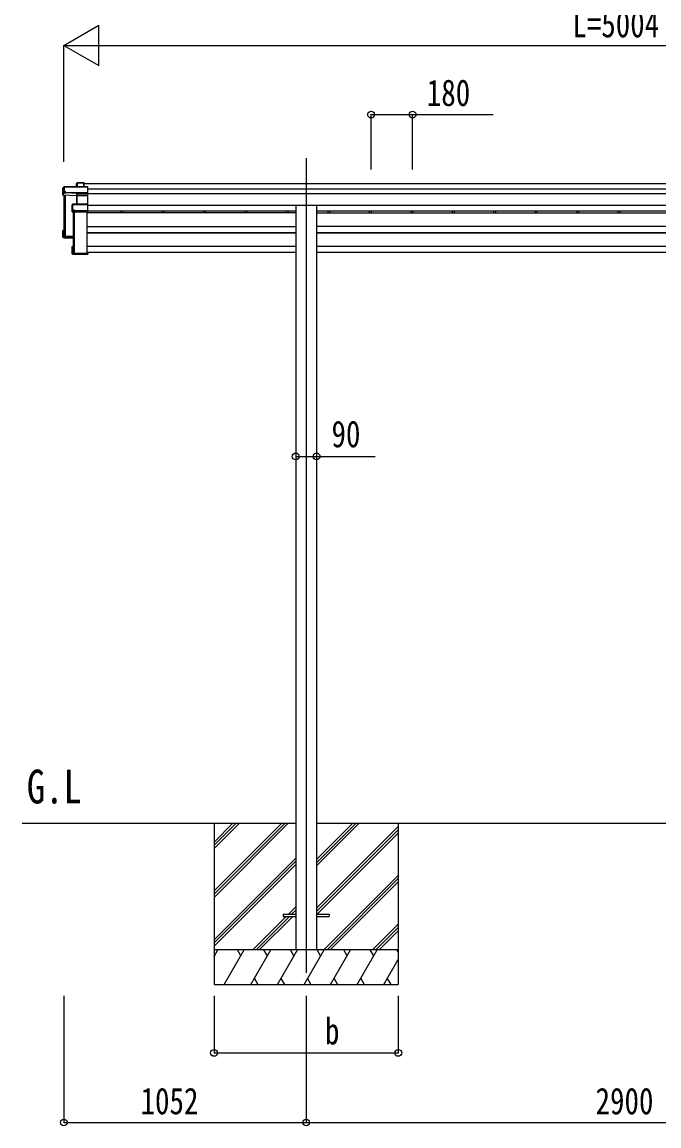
# Model space of a CAD drawing. Units: millimetres, scale not verified. Extents: x -14718 to 14718, y -10395 to 10395.
# Drawn here: x -1654 to 1112, y -4801 to -6 of the extents above; entities that cross this region are included whole.
import ezdxf
from ezdxf.enums import TextEntityAlignment as Align

# ---------------------------------------------------------------- set-up
doc = ezdxf.new("R2010")
doc.units = ezdxf.units.MM
doc.header["$LTSCALE"] = 40
for name, color, linetype in [('0-2_USER1', 3, 'Continuous'), ('0-3_YKK_12', 2, 'Continuous'), ('0-4_YKK_13', 4, 'Continuous'), ('0-5_YKK_A1', 4, 'Continuous'), ('0-6_YKK_D', 6, 'Continuous')]:
    doc.layers.add(name, color=color, linetype=linetype)
doc.styles.add('ＭＳ ゴシック', font='')
doc.styles.get('ＭＳ ゴシック').set_extended_font_data('MS Gothic')

msp = doc.modelspace()

# ---------------------------------------------------------------- linework, layer by layer
at = {"layer": '0-3_YKK_12'}
for p, q in [((-420.16, -596.5), (-420.16, -1074.23)), ((-420.16, -1074.23), (-420.16, -4136.01))]:
    msp.add_line(p, q, dxfattribs=at)
at = {"layer": '0-4_YKK_13'}
for p, q in [((-1417.07, -707.17), (-1415.32, -704.18)), ((-1417.07, -721.49), (-1417.07, -707.17)), ((-1415.25, -703.93), (-1417.01, -706.92)), ((-1415.32, -704.18), (-1415.32, -721.49)), ((-1385.26, -703.68), (-1414.82, -703.68)), ((-1414.82, -704.13), (-1414.82, -703.68)), ((-1384.26, -704.73), (-1385.11, -703.79)), ((-1385.11, -721.49), (-1385.11, -703.79)), ((-1384.26, -721.49), (-1384.26, -704.73)), ((-1476.2, -758.16), (-1476.2, -729.52)), ((-1472.25, -747.65), (-1476.2, -758.16)), ((-1417.16, -760.72), (-1476.2, -758.16)), ((-1471.72, -721.74), (-1476.14, -729.28)), ((-1471.79, -743.86), (-1472.25, -744.65)), ((-1472.25, -747.65), (-1472.25, -744.65)), ((-1369.42, -721.49), (-1471.29, -721.49)), ((-1471.29, -721.94), (-1471.29, -721.49)), ((-1471.29, -721.94), (-1369.26, -721.94)), ((-1471.29, -743.82), (-1471.29, -721.94)), ((-1463.76, -746.23), (-1463.76, -746.78)), ((-1415.75, -748.32), (-1463.76, -746.23)), ((-1463.76, -746.78), (-1415.76, -748.87)), ((-1416.27, -758.35), (-1417.16, -760.72)), ((-1416.68, -797.25), (-1416.68, -761.03)), ((-1416.65, -761.15), (-1415.79, -758.85)), ((-1415.79, -758.85), (-1415.79, -797.25)), ((-1415.76, -748.87), (-1415.76, -748.87)), ((-1415.76, -758.24), (-1415.76, -748.87)), ((-1415.76, -748.87), (-1369.26, -748.87)), ((-1369.26, -748.32), (-1415.75, -748.32)), ((-1369.26, -758.22), (-1415.29, -758.22)), ((-1415.29, -758.22), (-1415.29, -758.76)), ((-1369.4, -758.41), (-1368.26, -757.46)), ((-1369.26, -721.94), (-1369.26, -748.32)), ((-1369.26, -748.87), (-1369.26, -758.22)), ((-1369.26, -758.76), (-1369.26, -797.25)), ((-1369.13, -748.67), (-1368.26, -747.96)), ((-1369.11, -721.6), (-1368.26, -722.54)), ((-1368.26, -747.96), (-1368.26, -722.54)), ((-1368.26, -757.46), (-1368.26, -747.96)), ((-1368.26, -798.27), (-1368.26, -757.46)), ((-1436.18, -830.95), (-1436.18, -799.14)), ((-1434.01, -797.34), (-1435.98, -798.74)), ((-1369.26, -797.25), (-1433.72, -797.25)), ((-1433.72, -797.25), (-1433.72, -797.69)), ((-1369.26, -797.69), (-1369.26, -825.6)), ((-1369.13, -797.37), (-1368.26, -798.27)), ((-1368.26, -825.24), (-1368.26, -798.27)), ((-1434.68, -826.89), (-1436.18, -830.95)), ((-1435.68, -831.45), (-1434.18, -827.39)), ((-1369.26, -831.45), (-1435.68, -831.45)), ((-1434.22, -823.13), (-1434.68, -823.92)), ((-1434.68, -826.89), (-1434.68, -823.92)), ((-1434.18, -827.39), (-1426.19, -827.39)), ((-1426.19, -823.08), (-1433.72, -823.08)), ((-1426.19, -825.6), (-1426.19, -823.08)), ((-1426.19, -825.6), (-1426.19, -826.14)), ((-1369.26, -825.6), (-1426.19, -825.6)), ((-1426.19, -827.39), (-1426.19, -826.14)), ((-1426.19, -826.14), (-1369.26, -826.14)), ((-1369.26, -826.14), (-1369.26, -831.45)), ((-1369.26, -831.45), (-1368.26, -830.61)), ((-1369.13, -825.95), (-1368.26, -825.24)), ((-1368.26, -830.61), (-1368.26, -825.24)), ((-1368.26, -830.61), (-1368.26, -830.61)), ((-1472.26, -910.93), (-1475.74, -910.93)), ((-1476.2, -940.04), (-1476.2, -911.4)), ((-1472.25, -943.03), (-1476.2, -940.04)), ((-1475.26, -911.8), (-1476.08, -911.06)), ((-1472.26, -911.04), (-1476.06, -911.04)), ((-1475.26, -911.8), (-1475.26, -939.04)), ((-1472.26, -911.8), (-1475.26, -911.8)), ((-1475.26, -939.04), (-1432.26, -940.91)), ((-1472.26, -915.85), (-1473.76, -913.29)), ((-1472.26, -913.29), (-1473.76, -913.29)), ((-1473.76, -937.61), (-1473.76, -913.29)), ((-1432.26, -939.41), (-1473.76, -937.61)), ((-1472.25, -943.03), (-1463.76, -943.4)), ((-1469.41, -934.33), (-1469.41, -937.8)), ((-1463.76, -943.4), (-1463.76, -943.73)), ((-1463.76, -943.73), (-1436.18, -944.93)), ((-1463.76, -943.73), (-1432.26, -945.1)), ((-1436.18, -1012.83), (-1436.18, -981.02)), ((-1435.68, -980.53), (-1432.26, -980.53)), ((-1432.26, -981.37), (-1435.24, -981.37)), ((-1433.74, -982.86), (-1432.26, -982.86)), ((-1433.74, -1010.8), (-1433.74, -982.86)), ((-1368.26, -1005.98), (-1370.26, -1005.98)), ((-1370.26, -1006.43), (-1370.26, -1005.98)), ((-1370.26, -1006.43), (-1370.26, -1010.8)), ((-1368.26, -1006.43), (-1370.26, -1006.43)), ((-1368.26, -1005.98), (-1368.26, -1006.43)), ((-1368.26, -1006.43), (-1368.26, -1012.29)), ((-1436.04, -1013.18), (-1435.24, -1012.29)), ((-1435.98, -1013.23), (-1434.47, -1014.31)), ((-1369.26, -1013.33), (-1435.68, -1013.33)), ((-1435.68, -1013.33), (-1434.18, -1014.4)), ((-1435.24, -1012.29), (-1368.26, -1012.29)), ((-1434.18, -1014.4), (-1426.19, -1014.4)), ((-1370.26, -1010.8), (-1433.74, -1010.8)), ((-1431.84, -1010.06), (-1431.84, -1010.8)), ((-1426.19, -1014.4), (-1426.19, -1014.73)), ((-1426.19, -1014.73), (-1369.26, -1014.73)), ((-1426.19, -1014.73), (-1426.19, -1014.73)), ((-1426.19, -1014.73), (-1369.26, -1014.73)), ((-1369.26, -1013.33), (-1368.26, -1012.29)), ((-1369.26, -1014.73), (-1369.26, -1013.33)), ((-1369.13, -1014.61), (-1368.26, -1013.71)), ((-520.16, -3881.51), (-520.16, -3890.51)), ((-520.16, -3881.51), (-465.16, -3881.51)), ((-375.16, -3881.51), (-320.16, -3881.51)), ((-320.16, -3881.51), (-320.16, -3890.51)), ((-520.16, -3890.51), (-465.16, -3890.51)), ((-375.16, -3890.51), (-320.16, -3890.51))]:
    msp.add_line(p, q, dxfattribs=at)
for points in [[(-1414.82, -721.49), (-1414.82, -704.13), (-1385.47, -704.13), (-1385.47, -721.49)], [(-1476.2, -729.52), (-1471.79, -721.98), (-1471.79, -743.86)], [(-1472.25, -747.65), (-1463.76, -748.02), (-1463.76, -746.78)], [(-1463.76, -746.23), (-1463.76, -743.82), (-1471.29, -743.82)], [(-1415.76, -758.24), (-1415.76, -758.24), (-1415.76, -758.24)], [(-1415.29, -797.25), (-1415.29, -758.76), (-1369.26, -758.76)], [(-1436.18, -799.14), (-1434.22, -797.74), (-1434.22, -823.13)], [(-1433.72, -823.08), (-1433.72, -797.69), (-1369.26, -797.69)], [(-1432.26, -941.95), (-1476.2, -940.04), (-1476.2, -940.04), (-1475.26, -939.04)], [(-1436.04, -980.65), (-1435.24, -981.37), (-1435.24, -1012.29)], [(-1368.26, -1012.29), (-1368.26, -1012.29), (-1368.26, -1013.71)]]:
    msp.add_lwpolyline(points, dxfattribs=at)
for centre, radius, start, end in [((-1414.83, -704.18), 0.494, 149.67684, 180.01902), ((-1414.93, -705.54), 1.41, 85.38783, 105.84391), ((-1414.82, -704.18), 0.5, 90, 149.66687), ((-1471.3, -721.98), 0.494, 149.67684, 180.01902), ((-1471.4, -723.34), 1.41, 85.38783, 105.84391), ((-1471.4, -745.22), 1.41, 85.38783, 105.84391), ((-1471.29, -721.99), 0.5, 90, 149.66687), ((-1416.29, -758.85), 0.502, 0.6157, 87.19354), ((-1416.16, -758.73), 0.63, 355.28892, 50.49396), ((-1433.72, -797.74), 0.498, 125.56678, 179.8201), ((-1433.83, -799.1), 1.41, 85.38783, 105.84391), ((-1433.72, -797.75), 0.5, 90, 125.54593), ((-1433.83, -824.49), 1.41, 85.38783, 105.84391)]:
    msp.add_arc(centre, radius, start, end, dxfattribs=at)
for centre, major_axis, ratio, start_param, end_param in [((-1416.6, -707.22), (-0.257, 0.444), 0.891995, 0.2825853, 0.9960465), ((-1385.47, -704.18), (0.499, 0.499), 0.052408, 0.7330383, 1.5184364), ((-1384.76, -704.18), (0.499, -0.499), 0.052408, 2.4085544, 3.1939525), ((-1417.15, -761.15), (0.495, -0.086), 0.832908, 0.2017128, 1.7252301), ((-1415.27, -758.4), (1, -0.045), 0.165035, 2.0927496, 3.0878869), ((-1415.29, -758.9), (0.5, -0.046), 0.224394, 2.093456, 3.1010707), ((-1415.75, -748.37), (0.011, 0.5), 0.002284, 1.4661262, 2.9758193), ((-1415.29, -758.38), (1, 0), 0.165356, 1.5707963, 2.0604871), ((-1415.27, -758.4), (1, -0.045), 0.165035, 2.0898554, 2.0927496), ((-1415.29, -758.88), (0.5, 0), 0.226184, 1.5707963, 2.0728914), ((-1369.47, -721.99), (0.372, 0.372), 0.900404, 0.0523599, 0.837758), ((-1369.76, -758.71), (0.498, 0.498), 0.083094, 5.4454273, 6.2002822), ((-1369.76, -758.71), (-0.372, 0.372), 0.900404, 3.8746309, 4.6294858), ((-1368.76, -721.99), (-0.372, 0.372), 0.900404, 6.2308254, 7.0162236), ((-1368.76, -748.37), (-0.372, 0.372), 0.900404, 0.7330383, 1.4878932), ((-1368.76, -748.37), (0.498, 0.498), 0.083094, 2.3038346, 3.0586895), ((-1435.71, -799.17), (-0.169, 0.473), 0.931403, 0.4203333, 1.203868), ((-1368.76, -797.75), (-0.5, 0.5), 0.02182, 5.550147, 6.3050019), ((-1368.76, -797.75), (-0.372, 0.372), 0.900404, 6.2613687, 7.0162236), ((-1435.71, -831.03), (-0.289, 0.44), 0.847113, 0.9113503, 1.694885), ((-1435.71, -831.03), (0.498, -0.074), 0.830741, 4.1047896, 4.8883243), ((-1434.18, -826.89), (0.479, 0.147), 0.993384, 2.8453888, 4.4124582), ((-1368.76, -825.65), (-0.372, 0.372), 0.900404, 0.7330383, 1.4878932), ((-1368.76, -825.65), (0.498, 0.498), 0.083094, 2.3038346, 3.0586895), ((-1475.68, -911.43), (0.474, -0.272), 0.885613, 2.0407293, 2.8261274), ((-1475.73, -911.35), (0.257, 0.444), 0.891995, 1.432085, 2.1455462), ((-1475.72, -911.35), (0.491, 0.117), 0.873782, 2.089881, 2.161818), ((-1435.71, -980.95), (0.289, 0.44), 0.847113, 1.4467076, 2.2302423), ((-1435.71, -980.95), (0.498, 0.074), 0.830741, 1.394861, 2.1783957), ((-1435.71, -1012.81), (0.169, 0.473), 0.931403, 1.9377246, 2.7212593), ((-1435.71, -1012.81), (-0.255, 0.46), 0.938446, 1.8784237, 2.6619584), ((-1434.18, -1013.91), (0.479, 0.147), 0.993384, 3.7907337, 4.4124582), ((-1368.76, -1014.23), (0.5, 0.5), 0.02182, 3.119776, 3.8746309)]:
    msp.add_ellipse(centre, major_axis=major_axis, ratio=ratio, start_param=start_param, end_param=end_param, dxfattribs=at)
at = {"layer": '0-5_YKK_A1'}
for p, q in [((-1384.26, -707.54), (3443.94, -707.54)), ((-1472.26, -758.33), (-1472.26, -936.17)), ((-1470.76, -758.39), (-1470.76, -936.17)), ((-1470.25, -758.42), (-1470.25, -933.5)), ((-1467.14, -758.55), (-1467.14, -936.47)), ((-1368.26, -730.41), (3427.94, -730.41)), ((-1368.26, -750.57), (3427.94, -750.57)), ((-1368.26, -801.77), (3427.94, -801.77)), ((-1432.26, -831.45), (-1432.26, -1009.76)), ((-1430.76, -831.45), (-1430.76, -1009.76)), ((-1427.14, -831.45), (-1427.14, -1010.06)), ((-1370.76, -1010.06), (-1370.76, -831.45)), ((-465.36, -834.96), (-1370.76, -834.96)), ((-1368.26, -826.09), (-465.34, -826.09)), ((-1226.21, -826.09), (-1226.21, -834.96)), ((-1218.06, -826.09), (-1218.06, -834.96)), ((-1046.21, -826.09), (-1046.21, -834.96)), ((-1038.06, -826.09), (-1038.06, -834.96)), ((-866.21, -826.09), (-866.21, -834.96)), ((-858.06, -826.09), (-858.06, -834.96)), ((-686.21, -826.09), (-686.21, -834.96)), ((-678.06, -826.09), (-678.06, -834.96)), ((-506.21, -826.09), (-506.21, -834.96)), ((-498.06, -826.09), (-498.06, -834.96)), ((-374.96, -834.96), (2434.64, -834.96)), ((-374.94, -826.09), (2434.66, -826.09)), ((-326.21, -826.09), (-326.21, -834.96)), ((-318.06, -826.09), (-318.06, -834.96)), ((-146.21, -826.09), (-146.21, -834.96)), ((-138.06, -826.09), (-138.06, -834.96)), ((33.79, -826.09), (33.79, -834.96)), ((41.94, -826.09), (41.94, -834.96)), ((213.79, -826.09), (213.79, -834.96)), ((221.94, -826.09), (221.94, -834.96)), ((393.79, -826.09), (393.79, -834.96)), ((401.94, -826.09), (401.94, -834.96)), ((573.79, -826.09), (573.79, -834.96)), ((581.94, -826.09), (581.94, -834.96)), ((753.79, -826.09), (753.79, -834.96)), ((761.94, -826.09), (761.94, -834.96)), ((933.79, -826.09), (933.79, -834.96)), ((941.94, -826.09), (941.94, -834.96)), ((-1370.76, -893.74), (-465.35, -893.67)), ((2434.64, -893.74), (-374.97, -893.51)), ((-1471.96, -936.47), (-1471.06, -936.47)), ((-1470.25, -933.5), (-1467.35, -936.38)), ((-1467.14, -936.47), (-1432.26, -936.47)), ((-1467.14, -936.47), (-1432.26, -936.47)), ((-1370.76, -919.98), (-465.35, -919.98)), ((-465.36, -922.69), (-1370.76, -922.69)), ((-1226.21, -919.98), (-1226.21, -922.69)), ((-1218.06, -919.98), (-1218.06, -922.69)), ((-1046.21, -919.98), (-1046.21, -922.69)), ((-1038.06, -919.98), (-1038.06, -922.69)), ((-866.21, -919.98), (-866.21, -922.69)), ((-858.06, -919.98), (-858.06, -922.69)), ((-686.21, -919.98), (-686.21, -922.69)), ((-678.06, -919.98), (-678.06, -922.69)), ((-506.21, -919.98), (-506.21, -922.69)), ((-498.06, -919.98), (-498.06, -922.69)), ((-374.97, -919.98), (2434.64, -919.98)), ((2434.64, -922.69), (-374.96, -922.69)), ((-326.21, -919.98), (-326.21, -922.69)), ((-318.06, -919.98), (-318.06, -922.69)), ((-146.21, -919.98), (-146.21, -922.69)), ((-138.06, -919.98), (-138.06, -922.69)), ((33.79, -919.98), (33.79, -922.69)), ((41.94, -919.98), (41.94, -922.69)), ((213.79, -919.98), (213.79, -922.69)), ((221.94, -919.98), (221.94, -922.69)), ((393.79, -919.98), (393.79, -922.69)), ((401.94, -919.98), (401.94, -922.69)), ((573.79, -919.98), (573.79, -922.69)), ((581.94, -919.98), (581.94, -922.69)), ((753.79, -919.98), (753.79, -922.69)), ((761.94, -919.98), (761.94, -922.69)), ((933.79, -919.98), (933.79, -922.69)), ((941.94, -919.98), (941.94, -922.69)), ((-465.36, -981.26), (-1370.76, -981.26)), ((2434.64, -981.26), (-374.96, -981.26)), ((-1431.96, -1010.06), (-1431.06, -1010.06)), ((-1430.25, -1007.09), (-1427.35, -1009.97)), ((-1427.14, -1010.06), (-1370.76, -1010.06)), ((-1370.26, -1007.34), (-1370.76, -1007.34)), ((-465.36, -1007.34), (-1368.26, -1007.34)), ((2434.64, -1007.33), (-374.96, -1007.34)), ((-1653.88, -3486.01), (-465.16, -3486.01)), ((-820.16, -3486.01), (-820.16, -4186.01)), ((-820.16, -3779.99), (-526.18, -3486.01)), ((-820.16, -3794.13), (-512.04, -3486.01)), ((-820.16, -3808.28), (-497.9, -3486.01)), ((-820.16, -3567.86), (-738.32, -3486.01)), ((-820.16, -3582), (-724.17, -3486.01)), ((-820.16, -3596.14), (-710.03, -3486.01)), ((-375.16, -3671.64), (-189.53, -3486.01)), ((-375.16, -3657.5), (-203.67, -3486.01)), ((-375.16, -3643.36), (-217.81, -3486.01)), ((-375.16, -3486.01), (2434.84, -3486.01)), ((-20.16, -3486.01), (-20.16, -4186.01)), ((-375.16, -3855.49), (-20.16, -3500.49)), ((-375.16, -3869.63), (-20.16, -3514.64)), ((-372.9, -3881.51), (-20.16, -3528.78)), ((-820.16, -3992.12), (-465.16, -3637.13)), ((-820.16, -4006.26), (-465.16, -3651.27)), ((-820.16, -4020.41), (-465.16, -3665.41)), ((-343.55, -4036.01), (-20.16, -3712.62)), ((-329.41, -4036.01), (-20.16, -3726.77)), ((-315.27, -4036.01), (-20.16, -3740.91)), ((-497.42, -3881.51), (-465.16, -3849.26)), ((-483.28, -3881.51), (-465.16, -3863.4)), ((-469.13, -3881.51), (-465.16, -3877.54)), ((-651.92, -4036.01), (-506.42, -3890.51)), ((-637.78, -4036.01), (-492.28, -3890.51)), ((-623.64, -4036.01), (-478.13, -3890.51)), ((-131.42, -4036.01), (-20.16, -3924.76)), ((-117.28, -4036.01), (-20.16, -3938.9)), ((-103.14, -4036.01), (-20.16, -3953.04)), ((-20.16, -4036.01), (-820.16, -4036.01)), ((-820.16, -4064.95), (-803.45, -4036.01)), ((-818.45, -4061.99), (-820.16, -4059.04)), ((-775.62, -4186.01), (-689.01, -4036.01)), ((-704.01, -4062), (-719.02, -4036.01)), ((-660.14, -4186.01), (-573.54, -4036.01)), ((-588.54, -4062), (-603.54, -4036.01)), ((-544.67, -4186.01), (-458.07, -4036.01)), ((-473.07, -4062), (-488.07, -4036.01)), ((-429.2, -4186.01), (-342.6, -4036.01)), ((-357.6, -4062), (-372.6, -4036.01)), ((-313.73, -4186.01), (-227.13, -4036.01)), ((-242.13, -4062), (-257.13, -4036.01)), ((-198.26, -4186.01), (-111.66, -4036.01)), ((-126.66, -4062), (-141.66, -4036.01)), ((-20.16, -4046.46), (-26.19, -4036.01)), ((-82.79, -4186.01), (-20.16, -4077.53)), ((-645.15, -4160.03), (-630.15, -4186.01)), ((-529.68, -4160.03), (-514.68, -4186.01)), ((-414.21, -4160.03), (-399.21, -4186.01)), ((-298.74, -4160.03), (-283.74, -4186.01)), ((-183.27, -4160.03), (-168.27, -4186.01)), ((-67.79, -4160.03), (-52.8, -4186.01)), ((-820.16, -4186.01), (-20.16, -4186.01))]:
    msp.add_line(p, q, dxfattribs=at)
for points in [[(-465.36, -803.05), (-465.16, -3311.01), (-465.16, -4036.01)], [(-374.96, -803.05), (-375.16, -3311.01), (-375.16, -4036.01)]]:
    msp.add_lwpolyline(points, dxfattribs=at)
for centre, radius, start, end in [((-1471.96, -936.17), 0.299, 180.1578, 270.15693), ((-1471.06, -936.17), 0.299, 269.84307, 359.8422), ((-1470.46, -933.71), 0.3, 45.07151, 179.70637), ((-1467.14, -936.17), 0.301, 225.19514, 270.02698), ((-1431.96, -1009.76), 0.299, 180.1578, 270.15693), ((-1431.06, -1009.76), 0.299, 269.84307, 359.8422), ((-1430.46, -1007.3), 0.3, 45.07151, 179.70637), ((-1427.14, -1009.76), 0.301, 225.19514, 270.02698)]:
    msp.add_arc(centre, radius, start, end, dxfattribs=at)
at = {"layer": '0-6_YKK_D'}
for p, q in [((-1472.26, -107.54), (-1320.71, -20.04)), ((-1320.71, -195.04), (-1320.71, -20.04)), ((-1472.26, -612.72), (-1472.26, -106.54)), ((-1472.26, -107.54), (-1320.71, -195.04)), ((-1472.26, -107.54), (-1169.15, -107.54)), ((-1297.26, -107.54), (3356.94, -107.54)), ((-138.06, -646.68), (-138.06, -406.54)), ((41.94, -646.68), (41.94, -406.54)), ((-465.36, -1866.54), (-465.36, -1893.78)), ((-374.96, -1864.59), (-374.96, -1893.78)), ((-1472.26, -4236.01), (-1472.26, -4787.01)), ((-820.16, -4236.01), (-820.16, -4484.68)), ((-420.16, -4236.01), (-420.16, -4787.01)), ((-420.16, -4236.01), (-420.16, -4787.01)), ((-20.16, -4236.01), (-20.16, -4484.68)), ((-820.16, -4483.68), (-20.16, -4483.68)), ((-1472.26, -4786.01), (-420.16, -4786.01)), ((-420.16, -4786.01), (2479.84, -4786.01))]:
    msp.add_line(p, q, dxfattribs=at)
for points in [[(-138.06, -407.54), (41.94, -407.54), (391.7, -407.54)], [(-465.36, -1892.78), (-374.96, -1892.78), (-120, -1892.78)]]:
    msp.add_lwpolyline(points, dxfattribs=at)
for centre in [(-138.06, -407.54), (41.94, -407.54), (-465.36, -1892.78), (-374.96, -1892.78), (-820.16, -4483.68), (-20.16, -4483.68), (-1472.26, -4786.01), (-420.16, -4786.01), (-420.16, -4786.01)]:
    msp.add_circle(centre, 14.88, dxfattribs=at)

# ---------------------------------------------------------------- texts
at = {"layer": '0-2_USER1', "style": 'ＭＳ ゴシック', "width": 0.8}
msp.add_text('G.L', height=146.6, dxfattribs=at).set_placement((-1633.54, -3443.9), align=Align.BOTTOM_LEFT)
at = {"layer": '0-6_YKK_D', "style": 'ＭＳ ゴシック', "width": 0.8}
for s, p in [('L=5004', (735.84, -106.74)), ('180', (103.77, -405.2)), ('90', (-310.13, -1887.45)), ('b', (-338.34, -4481.35)), ('1052', (-1139.41, -4785.01)), ('2900', (836.64, -4785.01))]:
    msp.add_text(s, height=115.5, dxfattribs=at).set_placement(p, align=Align.BOTTOM_LEFT)

doc.saveas('drawing.dxf')
